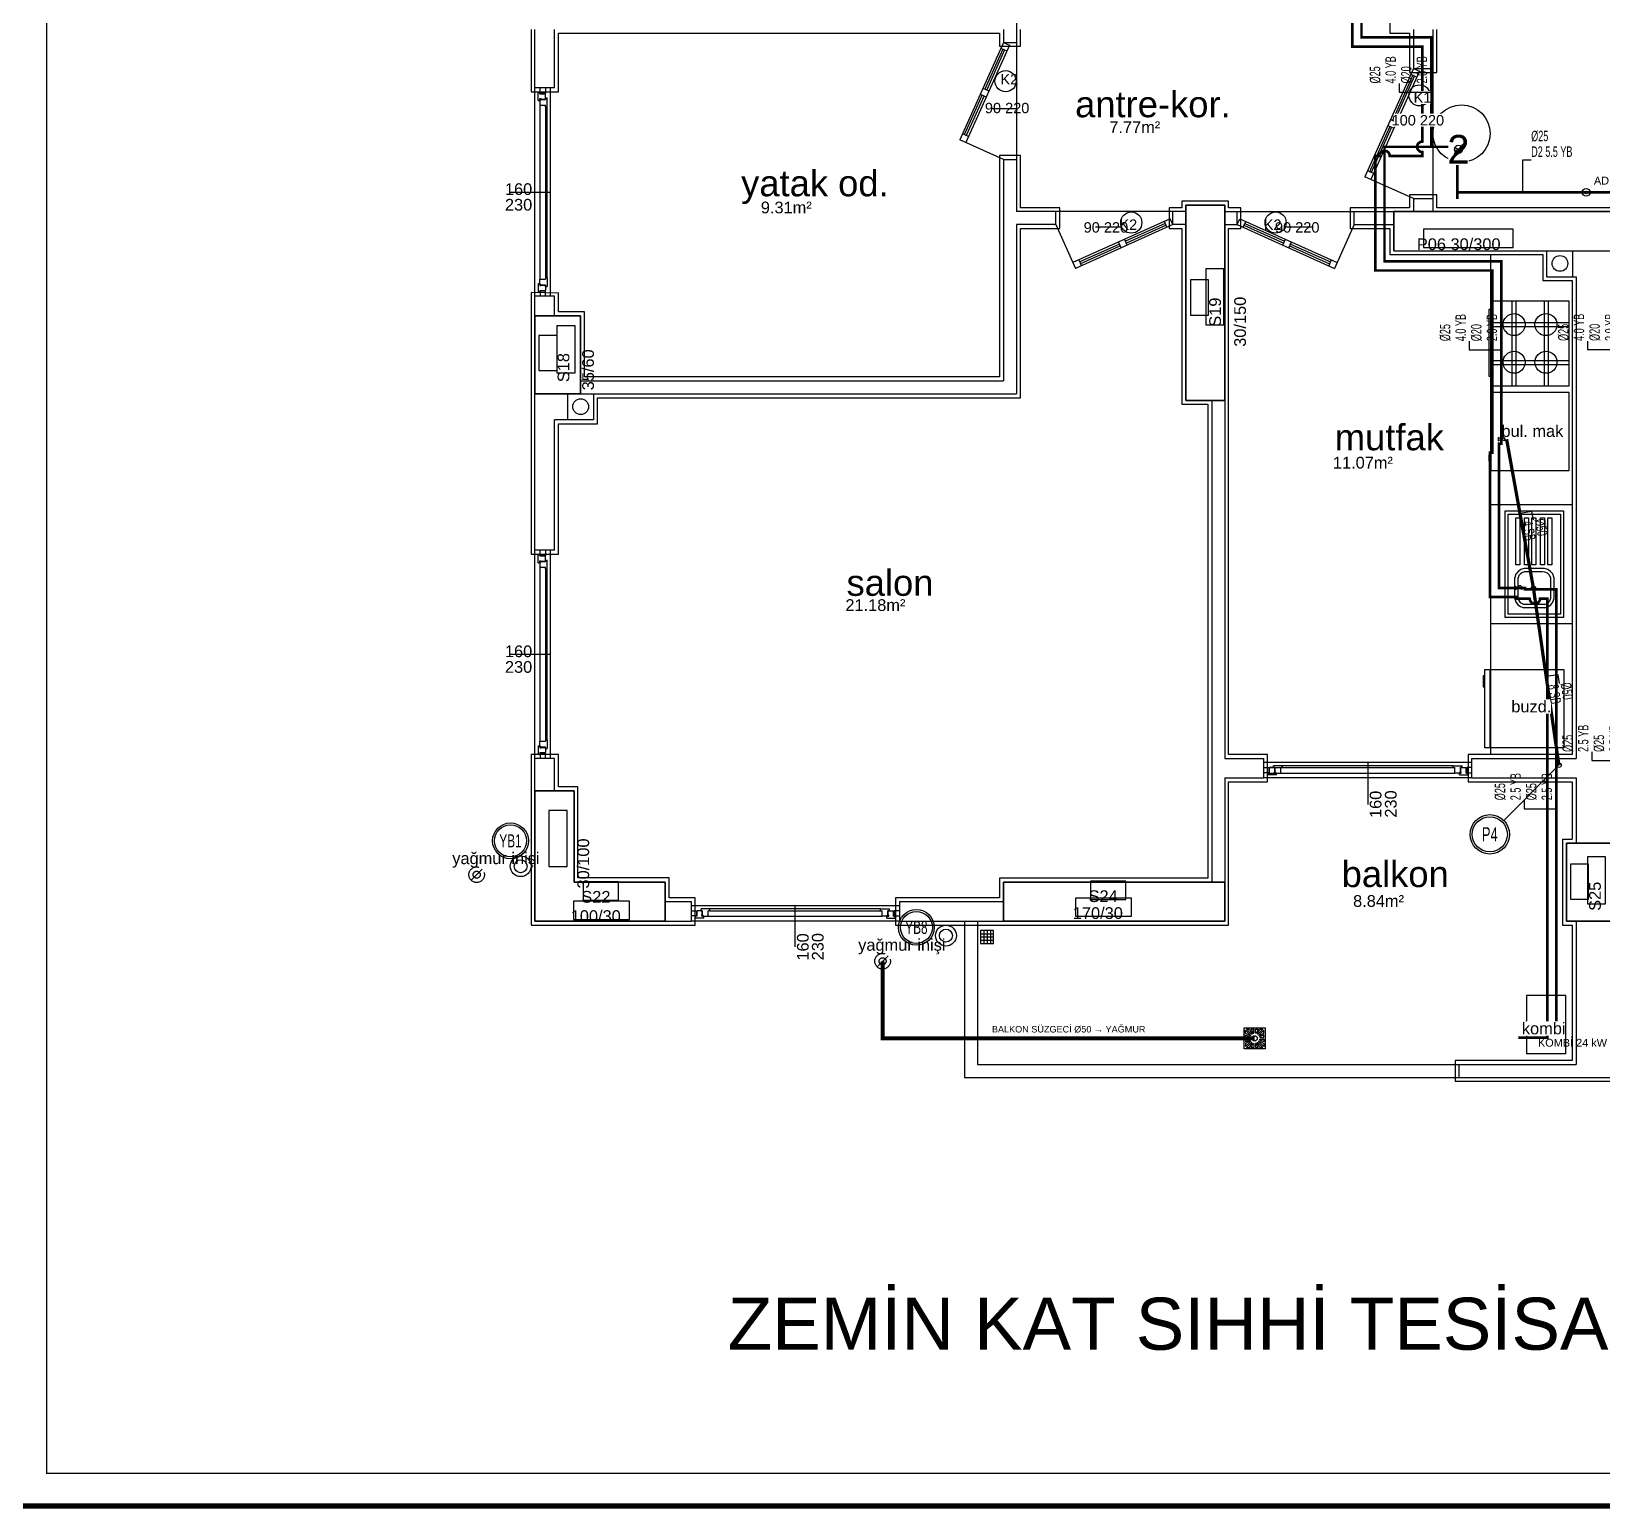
# Model space of a CAD drawing. Header units: centimetres. Extents: x -3962 to 30527, y -2 to 2802.
# Drawn here: x 7513 to 8720, y -2 to 1133 of the extents above; entities that cross this region are included whole.
import ezdxf
from ezdxf.enums import TextEntityAlignment as Align

# ---------------------------------------------------------------- set-up
doc = ezdxf.new("R2010")
doc.units = ezdxf.units.CM
for name, pattern in [('BASMA HATTI', [31, 25, -6]), ('DASHED', [18, 12, -6]), ('PISSU HATTI', [26, 20, -6]), ('YAGMUR HATTI', [36, 30, -6])]:
    doc.linetypes.add(name, pattern=pattern)
for name, color, linetype in [('MD-YUK-BIRIMI', 7, 'Continuous'), ('MTY-PISSU-CAP', 211, 'CONTINUOUS'), ('MTY-PISSU-KOLON', 211, 'DASHED'), ('MTY-TEFRIS', 15, 'CONTINUOUS'), ('MTY-TEMIZSU-CAP', 101, 'CONTINUOUS'), ('MTY-VANA', 1, 'CONTINUOUS'), ('MTY-YAGMURSU-KOLON NO', 7, 'CONTINUOUS'), ('MTY-YUK-BIRIMI', 7, 'CONTINUOUS'), ('ROTAS-CIHAZ', 135, 'CONTINUOUS'), ('ROTAS-KAT-ADI', 1, 'CONTINUOUS'), ('ROTAS-MIMARI', 8, 'CONTINUOUS'), ('ROTAS-MIMARI-KOLON', 8, 'CONTINUOUS'), ('ROTAS-MIMARI-YAZI', 8, 'CONTINUOUS'), ('ROTAS-PAFTA', 7, 'CONTINUOUS'), ('ROTAS-PISSU-BORU-TAVANDAN', 6, 'PISSU HATTI'), ('ROTAS-PISSU-KOLONNO', 211, 'CONTINUOUS'), ('ROTAS-SICAKSU-BORU', 1, 'BASMA HATTI'), ('ROTAS-SOGUKSU-BORU', 5, 'CONTINUOUS'), ('ROTAS-TEFRIS', 15, 'CONTINUOUS'), ('ROTAS-TEMIZSU-CAP', 101, 'CONTINUOUS'), ('ROTAS-VANA', 1, 'CONTINUOUS'), ('ROTAS-YAGMUR-BORUSU', 3, 'YAGMUR HATTI'), ('ROTAS-YAGMUR-BORUSU-CAP', 3, 'CONTINUOUS')]:
    doc.layers.add(name, color=color, linetype=linetype)
doc.styles.add('ANOTATIVO', font='arial.ttf')
doc.styles.add('MTY_CAP', font='wturkce.SHX', dxfattribs={"width": 0.65, "height": 20})
doc.styles.add('MTYCAPLT', font='arial.ttf', dxfattribs={"width": 0.65, "height": 1})
doc.styles.add('ROTAS', font='arial.ttf')

# ---------------------------------------------------------------- blocks, each defined once
blk = doc.blocks.new('MTY-PIS SU CAP SB')
at = {"layer": 'MTY-PISSU-CAP'}
for p, q in [((0.83, 1.17), (0, 1.17)), ((0, 1.17), (0, 0))]:
    blk.add_line(p, q, dxfattribs=at)
at = {"layer": 'MTY-PISSU-CAP', "style": 'MTY_CAP', "width": 0.65}
blk.add_attdef('PSCP_001', (0.83, 1.29), '', height=1, dxfattribs=at)
at = {"layer": 'MTY-YUK-BIRIMI', "color": 211, "style": 'MTY_CAP', "width": 0.65}
blk.add_attdef('PS_001', (0.83, 0.07), '', height=1, dxfattribs=at)
blk = doc.blocks.new('MTY-PIS SU KOLON')
at = {"layer": 'MTY-PISSU-KOLON', "linetype": 'Continuous', "lineweight": -3}
blk.add_hatch(color=256, dxfattribs=at).paths.add_polyline_path([(-2.7, -0.1, 0.848135), (0, -0.1, -0.848135), (2.7, -0.1, 0.414214), (0, 2.6, 0.414214)])
blk.add_circle((0, 0), 3.5, dxfattribs=at)
blk = doc.blocks.new('MTY-TEMIZ SU CAP MB')
at = {"layer": 'MTY-TEMIZSU-CAP'}
for p, q in [((0.83, 3.1), (0, 3.1)), ((0, 3.1), (0, 0))]:
    blk.add_line(p, q, dxfattribs=at)
at = {"layer": 'MTY-TEMIZSU-CAP', "style": 'MTY_CAP', "width": 0.65}
for tag, p in [('SOCP_001', (0.83, 4.92)), ('SCCP_001', (0.83, 1.92))]:
    blk.add_attdef(tag, p, '', height=1, dxfattribs=at)
at = {"layer": 'MTY-YUK-BIRIMI', "color": 101, "style": 'MTY_CAP', "width": 0.65}
for tag, p in [('SO_001', (0.83, 3.42)), ('SC_001', (0.83, 0.42))]:
    blk.add_attdef(tag, p, '', height=1, dxfattribs=at)
blk = doc.blocks.new('MTY-SU SAYACI')
at = {"layer": 'MTY-VANA'}
blk.add_hatch(color=256, dxfattribs=at).paths.add_polyline_path([(9.8, 9.8), (5.6, 7), (7, 5.6)])
for p, q in [((-7.3, -7.3), (6.3, 6.3)), ((5.6, 7), (9.8, 9.8)), ((7, 5.6), (5.6, 7)), ((7, 5.6), (9.8, 9.8))]:
    blk.add_line(p, q, dxfattribs=at)
blk.add_circle((0, 0), 7, dxfattribs=at)
blk.add_attdef('CAP', (2, 0.9), '', height=2.5, rotation=225, dxfattribs=at)
blk = doc.blocks.new('MTY-KURESEL VANA')
at = {"layer": 'MTY-VANA'}
for p, q in [((0, 0), (0, 8)), ((0, 8), (8, 8))]:
    blk.add_line(p, q, dxfattribs=at)
blk.add_lwpolyline([(-10, 5), (-10, -5), (10, 5), (10, -5), (-10, 5)], dxfattribs=at)
at = {"layer": 'MTY-VANA', "style": 'MTYCAPLT', "width": 0.65}
blk.add_attdef('CAP', text='', height=10, dxfattribs=at).set_placement((-1.1, 0), align=Align.CENTER)
blk = doc.blocks.new('SUZGEC1')
at = {"layer": 'MTY-TEFRIS'}
blk.add_lwpolyline([(-5, -5), (-5, 5), (5, 5), (5, -5)], close=True, dxfattribs=at)
for points in [[(-4.33, 3.86), (-1.99, 1.52, 0.029484), (-2.15, 1.27), (-4.33, 2.48)], [(-2.48, 0.33), (-4.33, 0.33), (-4.33, 1.72), (-2.41, 0.65, 0.032775)], [(-3.86, 4.33), (-2.48, 4.33), (-1.27, 2.15, 0.029484), (-1.52, 1.99)], [(-0.65, 2.41, -0.032775), (-0.33, 2.48), (-0.33, 4.33), (-1.72, 4.33)], [(0.33, 2.48), (0.33, 4.33), (1.72, 4.33), (0.65, 2.41, 0.032775)], [(1.27, 2.15), (2.48, 4.33), (3.86, 4.33), (1.52, 1.99, 0.029484)], [(4.33, 3.86), (1.99, 1.52, -0.029484), (2.15, 1.27), (4.33, 2.48)], [(4.33, 0.33), (4.33, 1.72), (2.41, 0.65, -0.032775), (2.48, 0.33)], [(-2.48, -0.33), (-4.33, -0.33), (-4.33, -1.72), (-2.41, -0.65, -0.032775)], [(-4.33, -3.86), (-1.99, -1.52, -0.029484), (-2.15, -1.27), (-4.33, -2.48)], [(-3.86, -4.33), (-2.48, -4.33), (-1.27, -2.15, -0.029484), (-1.52, -1.99)], [(-0.33, -4.33), (-1.72, -4.33), (-0.65, -2.41, 0.032775), (-0.33, -2.48)], [(0.33, -2.48), (0.33, -4.33), (1.72, -4.33), (0.65, -2.41, -0.032775)], [(2.48, -4.33), (1.27, -2.15, 0.029484), (1.52, -1.99), (3.86, -4.33)], [(4.33, -2.48), (4.33, -3.86), (1.99, -1.52, 0.029484), (2.15, -1.27)], [(4.33, -0.33), (4.33, -1.72), (2.41, -0.65, 0.032775), (2.48, -0.33)]]:
    blk.add_lwpolyline(points, format="xyb", close=True, dxfattribs=at)
blk.add_circle((0, 0), 1.25, dxfattribs=at)
at = {"layer": 'MD-YUK-BIRIMI', "color": 6, "style": 'MTYCAPLT', "width": 0.65}
for tag, p in [('PSCP_001', (-1.25, 0.75)), ('PS_001', (-0.62, -0.5))]:
    blk.add_attdef(tag, p, '', height=1, dxfattribs=at)
blk = doc.blocks.new('MTY-KOLON NO YAGMUR')
at = {"layer": 'MTY-YAGMURSU-KOLON NO', "linetype": 'Continuous', "ltscale": 100}
blk.add_circle((0, 0), 27.5, dxfattribs=at)
at = {"layer": 'MTY-YAGMURSU-KOLON NO', "color": 7, "linetype": 'Continuous', "ltscale": 100}
blk.add_circle((0, 0), 24.5, dxfattribs=at)
at = {"style": 'ANOTATIVO', "width": 0.65}
blk.add_attdef('K', text='', height=20, dxfattribs=at).set_placement((0, 0), align=Align.MIDDLE_CENTER)
blk = doc.blocks.new('MTY-KOLON NO PIS SU')
at = {"color": 6, "linetype": 'Continuous', "ltscale": 100}
blk.add_circle((0, 0), 27.5, dxfattribs=at)
at = {"color": 7, "linetype": 'Continuous', "ltscale": 100}
blk.add_circle((0, 0), 24.5, dxfattribs=at)
at = {"style": 'ANOTATIVO', "width": 0.65}
blk.add_attdef('K', text='', height=20, dxfattribs=at).set_placement((0, 0), align=Align.MIDDLE_CENTER)

msp = doc.modelspace()

# ---------------------------------------------------------------- linework, layer by layer
at = {"layer": 'ROTAS-MIMARI'}
for p, q in [((8270.2, 1154.2), (8270.2, 1124.2)), ((7897.2, 1134.2), (7897.2, 1086.2)), ((7900.2, 1089.2), (7900.2, 1134.2)), ((7915.2, 1089.2), (7915.2, 1134.2)), ((8260.2, 1134.2), (8260.2, 1124.2)), ((8273.2, 1121.2), (8273.2, 1134.2)), ((8557.2, 1141.3), (8557.2, 1131.2)), ((8575.2, 1134.2), (8575.2, 1104.2)), ((8590.2, 1134.2), (8590.2, 1104.2)), ((8593.2, 1101.2), (8593.2, 1134.2)), ((7918.2, 1086.2), (7918.2, 1131.2)), ((7918.2, 1131.2), (7935.2, 1131.2)), ((7935.2, 1131.2), (8257.2, 1131.2)), ((8260.2, 1124.2), (8226.6, 1049.4)), ((8264.8, 1122.2), (8231.2, 1047.3)), ((8257.2, 1131.2), (8257.2, 1121.2)), ((8260.2, 1124.2), (8270.2, 1124.2)), ((8260.2, 1124.2), (8264.8, 1122.2)), ((8270.2, 1124.2), (8270.2, 1034.2)), ((8557.2, 1131.2), (8572.2, 1131.2)), ((8572.2, 1131.2), (8572.2, 1101.2)), ((8259.7, 1119), (8245.9, 1088.4)), ((8261.1, 1118.4), (8247.4, 1087.8)), ((8257.2, 1121.2), (8273.2, 1121.2)), ((8258.2, 1119.7), (8262.8, 1117.6)), ((8575.2, 1104.2), (8537.9, 1021)), ((8579.8, 1102.2), (8542.4, 1019)), ((8574.7, 1099), (8559.1, 1064.2)), ((8576.1, 1098.4), (8560.5, 1063.6)), ((8572.2, 1101.2), (8593.2, 1101.2)), ((8573.2, 1099.7), (8577.8, 1097.6)), ((8575.2, 1104.2), (8590.2, 1104.2)), ((8575.2, 1104.2), (8579.8, 1102.2)), ((8590.2, 1104.2), (8590.2, 1004.2)), ((7897.2, 1086.2), (7918.2, 1086.2)), ((7915.2, 1089.2), (7900.2, 1089.2)), ((7900.2, 929.2), (7900.2, 1089.2)), ((7902.6, 1079.5), (7902.6, 1085.9)), ((7902.6, 1085.9), (7904, 1085.9)), ((7904, 1084.7), (7904, 1085.9)), ((7904.2, 1085.2), (7904.2, 1089.2)), ((7908.2, 1089.2), (7908.2, 1085.2)), ((7912.1, 929.2), (7912.1, 1089.2)), ((8244.4, 1089.1), (8249, 1087)), ((7902.6, 1079.5), (7904, 1079.5)), ((7904, 1084.7), (7908.2, 1084.7)), ((7904, 1079.5), (7904, 1081)), ((7904, 1081), (7905, 1081)), ((7904, 1080.4), (7904.5, 1080.4)), ((7904, 1080.4), (7904, 1076)), ((7904, 1076), (7904, 942.4)), ((7904, 1076), (7908.2, 1076)), ((7908.2, 1085.2), (7904.2, 1085.2)), ((7904.5, 1080.1), (7904.5, 1080.4)), ((7904.5, 1080.1), (7905, 1080.1)), ((7905, 1080.7), (7905, 1081)), ((7905, 1080.7), (7908.2, 1080.7)), ((7905, 1080.4), (7908.2, 1080.4)), ((7905, 1080.1), (7905, 1080.4)), ((7908.2, 1080.7), (7908.2, 1084.7)), ((7908.2, 1081.6), (7909.6, 1081.6)), ((7908.2, 1081.6), (7908.2, 1080.4)), ((7908.2, 1074.8), (7908.2, 1076)), ((7908.2, 1074.8), (7908.2, 943.6)), ((7908.2, 1074.8), (7909.6, 1074.8)), ((7909.6, 1074.8), (7909.6, 1081.6)), ((7909.6, 943.6), (7909.6, 1074.8)), ((8243.9, 1083.8), (8230.1, 1053.2)), ((8245.3, 1083.2), (8231.6, 1052.6)), ((8242.4, 1084.5), (8247, 1082.5)), ((8251.5, 1073.5), (8270.2, 1073.5)), ((8557.6, 1064.9), (8562.1, 1062.9)), ((8590.2, 1064.3), (8570.2, 1064.3)), ((8233.2, 1051.9), (8228.6, 1053.9)), ((8557, 1059.7), (8541.4, 1024.9)), ((8558.4, 1059), (8542.8, 1024.3)), ((8555.5, 1060.4), (8560.1, 1058.3)), ((8260.2, 1034.2), (8226.6, 1049.4)), ((8273.2, 1037.2), (8257.2, 1037.2)), ((8257.2, 1037.2), (8257.2, 867.2)), ((8260.2, 1034.2), (8260.2, 864.2)), ((8260.2, 1034.2), (8270.2, 1034.2)), ((8270.2, 1034.2), (8270.2, 994.2)), ((8273.2, 997.2), (8273.2, 1037.2)), ((8544.5, 1023.5), (8539.9, 1025.6)), ((8575.2, 1004.2), (8537.9, 1021)), ((7880.6, 1009.2), (7912.1, 1009.2)), ((8433.2, 1002.2), (8397.2, 1002.2)), ((8397.2, 1002.2), (8397.2, 997.2)), ((8433.2, 997.2), (8433.2, 1002.2)), ((8593.2, 1007.2), (8572.2, 1007.2)), ((8572.2, 1007.2), (8572.2, 997.2)), ((8575.2, 1004.2), (8575.2, 994.2)), ((8575.2, 1004.2), (8590.2, 1004.2)), ((8590.2, 1004.2), (8590.2, 994.2)), ((8593.2, 997.2), (8593.2, 1007.2)), ((8300.4, 994.2), (8270.2, 994.2)), ((8303.4, 997.2), (8273.2, 997.2)), ((8300.4, 984.2), (8300.4, 994.2)), ((8390.4, 994.2), (8300.4, 994.2)), ((8303.4, 981.2), (8303.4, 997.2)), ((8397.2, 997.2), (8387.4, 997.2)), ((8387.4, 997.2), (8387.4, 981.2)), ((8400.2, 994.2), (8390.4, 994.2)), ((8390.4, 984.2), (8390.4, 994.2)), ((8430.2, 994.2), (8439.7, 994.2)), ((8442.7, 997.2), (8433.2, 997.2)), ((8439.7, 984.2), (8439.7, 994.2)), ((8439.7, 994.2), (8529.7, 994.2)), ((8442.7, 981.2), (8442.7, 997.2)), ((8560.2, 997.2), (8526.7, 997.2)), ((8526.7, 997.2), (8526.7, 981.2)), ((8529.7, 994.2), (8560.2, 994.2)), ((8529.7, 984.2), (8529.7, 994.2)), ((8572.2, 997.2), (8560.2, 997.2)), ((8827.2, 997.2), (8593.2, 997.2)), ((8270.2, 984.2), (8270.2, 854.2)), ((8300.4, 984.2), (8270.2, 984.2)), ((8273.2, 851.2), (8273.2, 981.2)), ((8273.2, 981.2), (8303.4, 981.2)), ((8300.4, 984.2), (8315.5, 950.6)), ((8388.4, 988.8), (8313.5, 955.1)), ((8390.4, 984.2), (8315.5, 950.6)), ((8350.1, 982.4), (8330.8, 982.4)), ((8384.5, 985.1), (8353.9, 971.4)), ((8385.2, 983.7), (8354.6, 969.9)), ((8385.8, 982.2), (8383.8, 986.7)), ((8387.4, 981.2), (8397.2, 981.2)), ((8390.4, 984.2), (8388.4, 988.8)), ((8400.2, 984.2), (8390.4, 984.2)), ((8397.2, 981.2), (8397.2, 846.2)), ((8430.2, 984.2), (8439.7, 984.2)), ((8433.2, 846.2), (8433.2, 981.2)), ((8433.2, 981.2), (8442.7, 981.2)), ((8439.7, 984.2), (8441.8, 988.8)), ((8439.7, 984.2), (8514.6, 950.6)), ((8441.8, 988.8), (8516.7, 955.1)), ((8444.3, 982.2), (8446.4, 986.7)), ((8445, 983.7), (8475.6, 969.9)), ((8445.6, 985.1), (8476.2, 971.4)), ((8497.1, 982.4), (8477.8, 982.4)), ((8529.7, 984.2), (8514.6, 950.6)), ((8526.7, 981.2), (8557.2, 981.2)), ((8529.7, 984.2), (8560.2, 984.2)), ((8557.2, 981.2), (8557.2, 961.2)), ((8349.4, 969.3), (8318.8, 955.6)), ((8350, 967.9), (8319.4, 954.1)), ((8350.7, 966.4), (8348.6, 970.9)), ((8355.2, 968.4), (8353.2, 973)), ((8474.9, 968.4), (8477, 973)), ((8479.5, 966.4), (8481.5, 970.9)), ((8480.1, 967.9), (8510.7, 954.1)), ((8480.8, 969.3), (8511.4, 955.6)), ((8318, 957.2), (8320.1, 952.6)), ((8512.1, 957.2), (8510.1, 952.6)), ((8557.2, 961.2), (8674.7, 961.2)), ((8634.8, 577.2), (8634.8, 961.2)), ((8674.7, 961.2), (8674.7, 941.2)), ((8677.7, 964.2), (8697.7, 964.2)), ((8677.7, 944.2), (8677.7, 964.2)), ((8677.7, 944.2), (8677.7, 964.2)), ((8677.7, 944.2), (8677.7, 964.2)), ((8677.7, 944.2), (8677.7, 964.2)), ((8697.7, 944.2), (8697.7, 964.2)), ((7904, 942.4), (7908.2, 942.4)), ((7904, 938), (7904, 942.4)), ((7908.2, 943.6), (7908.2, 942.4)), ((7908.2, 943.6), (7909.6, 943.6)), ((7909.6, 943.6), (7909.6, 936.8)), ((8674.7, 941.2), (8697.2, 941.2)), ((8677.7, 944.2), (8700.2, 944.2)), ((8697.2, 941.2), (8697.2, 577.2)), ((8700.2, 944.2), (8700.2, 574.2)), ((7897.2, 932.2), (7897.2, 914.2)), ((7918.3, 931.7), (7897.2, 932.2)), ((7900.2, 914.2), (7900.2, 929.2)), ((7915.2, 929.2), (7900.2, 929.2)), ((7902.6, 938.9), (7902.6, 932.5)), ((7902.6, 938.9), (7904, 938.9)), ((7902.6, 932.5), (7904, 932.5)), ((7904, 938.9), (7904, 937.4)), ((7904, 938), (7904.5, 938)), ((7904, 937.4), (7905, 937.4)), ((7904, 933.7), (7904, 932.5)), ((7904, 933.7), (7908.2, 933.7)), ((7904.2, 933.2), (7904.2, 929.2)), ((7908.2, 933.2), (7904.2, 933.2)), ((7904.5, 938.3), (7905, 938.3)), ((7904.5, 938.3), (7904.5, 938)), ((7905, 938.3), (7905, 938)), ((7905, 938), (7908.2, 938)), ((7905, 937.7), (7905, 937.4)), ((7905, 937.7), (7908.2, 937.7)), ((7908.2, 936.8), (7908.2, 938)), ((7908.2, 937.7), (7908.2, 933.7)), ((7908.2, 936.8), (7909.6, 936.8)), ((7908.2, 929.2), (7908.2, 933.2)), ((7915.2, 914.2), (7915.2, 929.2)), ((7918.2, 917.2), (7918.2, 932.2)), ((7938.2, 917.2), (7918.2, 917.2)), ((7938.2, 867.2), (7938.2, 917.2)), ((8633.5, 919.4), (8634.8, 919.4)), ((8633.5, 877.6), (8633.5, 919.4)), ((8694.8, 925.5), (8634.8, 925.5)), ((8634.8, 860.5), (8634.8, 925.5)), ((8650.9, 925.5), (8650.9, 860.5)), ((8653.9, 925.5), (8653.9, 860.5)), ((8675.7, 925.5), (8675.7, 860.5)), ((8678.7, 925.5), (8678.7, 860.5)), ((8694.8, 860.5), (8694.8, 925.5)), ((7897.2, 914.2), (7897.2, 854.2)), ((8634.8, 909), (8694.8, 909)), ((8634.8, 906), (8694.8, 906)), ((8633.5, 867.6), (8633.5, 877.6)), ((8634.8, 879.9), (8694.8, 879.9)), ((8634.8, 876.9), (8694.8, 876.9)), ((7935.2, 864.2), (8260.2, 864.2)), ((8257.2, 867.2), (7938.2, 867.2)), ((8634.8, 867.6), (8633.5, 867.6)), ((8634.8, 860.5), (8694.8, 860.5)), ((7897.2, 854.2), (7897.2, 731.2)), ((7900.2, 734.2), (7900.2, 854.2)), ((7925.2, 854.2), (7925.2, 834.2)), ((7935.2, 854.2), (8270.2, 854.2)), ((7945.2, 854.2), (7945.2, 834.2)), ((7948.2, 831.2), (7948.2, 851.2)), ((7948.2, 851.2), (8273.2, 851.2)), ((8397.2, 846.2), (8417.2, 846.2)), ((8417.2, 846.2), (8417.2, 482.2)), ((8420.2, 849.2), (8420.2, 479.2)), ((8430.2, 849.2), (8430.2, 574.2)), ((8433.2, 577.2), (8433.2, 846.2)), ((8694.8, 855.4), (8634.8, 855.4)), ((8634.8, 855.4), (8634.8, 795.4)), ((8694.8, 795.4), (8694.8, 855.4)), ((7915.2, 734.2), (7915.2, 834.2)), ((7945.2, 834.2), (7915.2, 834.2)), ((7918.2, 731.2), (7918.2, 831.2)), ((7918.2, 831.2), (7948.2, 831.2)), ((8633.5, 802.5), (8633.5, 807.5)), ((8633.5, 807.5), (8634.8, 807.5)), ((8634.8, 802.5), (8633.5, 802.5)), ((8634.8, 795.4), (8694.8, 795.4)), ((8634.8, 769.3), (8697.2, 769.3)), ((8645.6, 682.5), (8645.6, 764.3)), ((8645.6, 764.3), (8690.6, 764.3)), ((8648.1, 685), (8648.1, 761.8)), ((8648.1, 761.8), (8688.1, 761.8)), ((8688.1, 761.8), (8688.1, 685)), ((8690.6, 764.3), (8690.6, 682.5)), ((8653.9, 723), (8653.9, 759)), ((8653.9, 759), (8656.9, 759)), ((8656.9, 759), (8656.9, 723)), ((8660.6, 723), (8660.6, 759)), ((8660.6, 759), (8663.6, 759)), ((8663.6, 759), (8663.6, 723)), ((8666.2, 723), (8666.2, 759)), ((8666.2, 759), (8669.2, 759)), ((8669.2, 759), (8669.2, 723)), ((8672.9, 723), (8672.9, 759)), ((8672.9, 759), (8675.9, 759)), ((8675.9, 759), (8675.9, 723)), ((8678.5, 723), (8678.5, 759)), ((8678.5, 759), (8681.5, 759)), ((8681.5, 759), (8681.5, 723)), ((7897.2, 731.2), (7918.2, 731.2)), ((7915.2, 734.2), (7900.2, 734.2)), ((7900.2, 574.2), (7900.2, 734.2)), ((7902.6, 724.5), (7902.6, 730.9)), ((7902.6, 730.9), (7904, 730.9)), ((7902.6, 724.5), (7904, 724.5)), ((7904, 729.7), (7904, 730.9)), ((7904, 729.7), (7908.2, 729.7)), ((7904, 724.5), (7904, 726)), ((7904, 726), (7905, 726)), ((7904, 725.4), (7904.5, 725.4)), ((7904, 725.4), (7904, 721)), ((7904.2, 730.2), (7904.2, 734.2)), ((7908.2, 730.2), (7904.2, 730.2)), ((7904.5, 725.1), (7904.5, 725.4)), ((7904.5, 725.1), (7905, 725.1)), ((7905, 725.7), (7905, 726)), ((7905, 725.7), (7908.2, 725.7)), ((7905, 725.4), (7908.2, 725.4)), ((7905, 725.1), (7905, 725.4)), ((7908.2, 734.2), (7908.2, 730.2)), ((7908.2, 725.7), (7908.2, 729.7)), ((7908.2, 726.6), (7909.6, 726.6)), ((7908.2, 726.6), (7908.2, 725.4)), ((7909.6, 719.8), (7909.6, 726.6)), ((7912.1, 574.2), (7912.1, 734.2)), ((7904, 721), (7904, 587.4)), ((7904, 721), (7908.2, 721)), ((7908.2, 719.8), (7908.2, 721)), ((7908.2, 719.8), (7908.2, 588.6)), ((7908.2, 719.8), (7909.6, 719.8)), ((7909.6, 588.6), (7909.6, 719.8)), ((8653.1, 696.8), (8653.1, 713.2)), ((8656.9, 723), (8653.9, 723)), ((8655.6, 697.1), (8655.6, 712.9)), ((8675.9, 720), (8660.4, 720)), ((8674.2, 717.5), (8660.4, 717.5)), ((8663.6, 723), (8660.6, 723)), ((8669.2, 723), (8666.2, 723)), ((8675.9, 723), (8672.9, 723)), ((8681.5, 723), (8678.5, 723)), ((8680.6, 713.1), (8680.6, 696.9)), ((8683.1, 713.4), (8683.1, 696.6)), ((8676.2, 690), (8660.1, 690)), ((8676, 692.5), (8660.3, 692.5)), ((8697.2, 677.5), (8634.8, 677.5)), ((8690.6, 682.5), (8645.6, 682.5)), ((8688.1, 685), (8648.1, 685)), ((7880.6, 654.2), (7912.1, 654.2)), ((8630, 582.4), (8630, 642.4)), ((8630, 642.4), (8633.8, 642.4)), ((8633.8, 642.4), (8633.8, 582.4)), ((8634.8, 582.4), (8634.8, 642.4)), ((8634.8, 642.4), (8690.9, 642.4)), ((8690.9, 642.4), (8690.9, 582.4)), ((8630, 637.7), (8628.9, 637.7)), ((8628.9, 637.7), (8628.9, 629.3)), ((8628.9, 629.3), (8630, 629.3)), ((8630, 629.3), (8630, 637.7)), ((8634.8, 637.4), (8633.8, 637.4)), ((7902.6, 583.9), (7902.6, 577.5)), ((7902.6, 583.9), (7904, 583.9)), ((7904, 587.4), (7908.2, 587.4)), ((7904, 583), (7904, 587.4)), ((7904, 583.9), (7904, 582.4)), ((7904, 583), (7904.5, 583)), ((7904, 582.4), (7905, 582.4)), ((7904.5, 583.3), (7905, 583.3)), ((7904.5, 583.3), (7904.5, 583)), ((7905, 583.3), (7905, 583)), ((7905, 583), (7908.2, 583)), ((7905, 582.7), (7905, 582.4)), ((7905, 582.7), (7908.2, 582.7)), ((7908.2, 588.6), (7908.2, 587.4)), ((7908.2, 588.6), (7909.6, 588.6)), ((7908.2, 581.8), (7908.2, 583)), ((7908.2, 582.7), (7908.2, 578.7)), ((7908.2, 581.8), (7909.6, 581.8)), ((7909.6, 588.6), (7909.6, 581.8)), ((8633.8, 582.4), (8630, 582.4)), ((8634.8, 587.4), (8633.8, 587.4)), ((8690.9, 582.4), (8634.8, 582.4)), ((7897.2, 577.3), (7897.2, 549.3)), ((7918.3, 577.3), (7897.2, 577.3)), ((7900.2, 549.3), (7900.2, 574.2)), ((7915.2, 574.2), (7900.2, 574.2)), ((7902.6, 577.5), (7904, 577.5)), ((7904, 578.7), (7904, 577.5)), ((7904, 578.7), (7908.2, 578.7)), ((7904.2, 578.2), (7904.2, 574.2)), ((7908.2, 578.2), (7904.2, 578.2)), ((7908.2, 574.2), (7908.2, 578.2)), ((7915.2, 549.3), (7915.2, 574.2)), ((7918.3, 552.3), (7918.3, 577.3)), ((8430.2, 574.2), (8460.2, 574.2)), ((8463.2, 577.2), (8433.2, 577.2)), ((8460.2, 559.2), (8460.2, 574.2)), ((8620.2, 571), (8460.2, 571)), ((8460.2, 567.2), (8464.2, 567.2)), ((8463.2, 556.2), (8463.2, 577.2)), ((8464.2, 567.2), (8464.2, 563.2)), ((8464.7, 567.2), (8605.8, 567.2)), ((8468.7, 567.2), (8464.7, 567.2)), ((8464.7, 563), (8464.7, 567.2)), ((8605.8, 568.6), (8467.8, 568.6)), ((8467.8, 567.2), (8467.8, 568.6)), ((8474.6, 568.6), (8467.8, 568.6)), ((8467.8, 567.2), (8469, 567.2)), ((8468.7, 564), (8468.7, 567.2)), ((8469, 564), (8469, 567.2)), ((8473.4, 563), (8473.4, 567.2)), ((8474.6, 567.2), (8473.4, 567.2)), ((8474.6, 567.2), (8474.6, 568.6)), ((8540.2, 571), (8540.2, 538.7)), ((8605.8, 567.2), (8605.8, 568.6)), ((8605.8, 568.6), (8612.6, 568.6)), ((8605.8, 567.2), (8607, 567.2)), ((8607, 563), (8607, 567.2)), ((8612.6, 567.2), (8611.4, 567.2)), ((8611.4, 564), (8611.4, 567.2)), ((8611.7, 567.2), (8615.7, 567.2)), ((8611.7, 564), (8611.7, 567.2)), ((8612.6, 567.2), (8612.6, 568.6)), ((8615.7, 563), (8615.7, 567.2)), ((8620.2, 567.2), (8616.2, 567.2)), ((8616.2, 567.2), (8616.2, 563.2)), ((8697.2, 577.2), (8617.2, 577.2)), ((8617.2, 577.2), (8617.2, 556.2)), ((8620.2, 559.2), (8620.2, 574.2)), ((8620.2, 574.2), (8700.2, 574.2)), ((8430.2, 559.2), (8430.2, 479.2)), ((8430.2, 559.2), (8460.2, 559.2)), ((8433.2, 446.2), (8433.2, 556.2)), ((8433.2, 556.2), (8463.2, 556.2)), ((8464.2, 563.2), (8460.2, 563.2)), ((8620.2, 559.2), (8460.2, 559.2)), ((8463.5, 563), (8607, 563)), ((8463.5, 561.6), (8463.5, 563)), ((8464.7, 563), (8463.5, 563)), ((8469.9, 561.6), (8463.5, 561.6)), ((8468.7, 564), (8468.4, 564)), ((8468.4, 563), (8468.4, 564)), ((8469.9, 563), (8468.4, 563)), ((8469.3, 564), (8469, 564)), ((8469.3, 563.5), (8469, 563.5)), ((8469, 563), (8469, 563.5)), ((8469, 563), (8473.4, 563)), ((8469.3, 563.5), (8469.3, 564)), ((8469.9, 561.6), (8469.9, 563)), ((8611.4, 563), (8607, 563)), ((8610.5, 561.6), (8610.5, 563)), ((8610.5, 563), (8612, 563)), ((8610.5, 561.6), (8616.9, 561.6)), ((8611.1, 563.5), (8611.1, 564)), ((8611.1, 564), (8611.4, 564)), ((8611.1, 563.5), (8611.4, 563.5)), ((8611.4, 563), (8611.4, 563.5)), ((8611.7, 564), (8612, 564)), ((8612, 563), (8612, 564)), ((8615.7, 563), (8616.9, 563)), ((8616.2, 563.2), (8620.2, 563.2)), ((8616.9, 561.6), (8616.9, 563)), ((8617.2, 556.2), (8697.2, 556.2)), ((8620.2, 559.2), (8700.2, 559.2)), ((8697.2, 556.2), (8697.2, 512.2)), ((8700.2, 559.2), (8700.2, 509.2)), ((7897.2, 549.3), (7897.2, 446.2)), ((7933.2, 552.3), (7918.3, 552.3)), ((7933.2, 482.4), (7933.2, 552.3)), ((8689.7, 512.2), (8689.7, 446.2)), ((8689.7, 512.2), (8697.2, 512.2)), ((8003.2, 482.4), (7933.2, 482.4)), ((8003.2, 467.2), (8003.2, 482.4)), ((8417.2, 482.2), (8257.2, 482.2)), ((8257.2, 482.2), (8257.2, 467.2)), ((8000.2, 464.2), (8020.2, 464.2)), ((8023.2, 467.2), (8003.2, 467.2)), ((8020.2, 464.2), (8020.2, 449.2)), ((8180.2, 461), (8020.2, 461)), ((8020.2, 461), (8020.2, 449.2)), ((8023.2, 446.2), (8023.2, 467.2)), ((8034.6, 458.6), (8027.8, 458.6)), ((8027.8, 457.2), (8027.8, 458.6)), ((8165.8, 458.6), (8034.6, 458.6)), ((8034.6, 457.2), (8034.6, 458.6)), ((8100.2, 429.6), (8100.2, 461)), ((8165.8, 457.2), (8165.8, 458.6)), ((8165.8, 458.6), (8172.6, 458.6)), ((8172.6, 457.2), (8172.6, 458.6)), ((8257.2, 467.2), (8177.2, 467.2)), ((8177.2, 467.2), (8177.2, 446.2)), ((8180.2, 464.2), (8260.2, 464.2)), ((8180.2, 464.2), (8180.2, 449.2)), ((8180.2, 461), (8180.2, 449.2)), ((8000.2, 449.2), (8020.2, 449.2)), ((8020.2, 457.2), (8024.2, 457.2)), ((8024.2, 453.2), (8020.2, 453.2)), ((8180.2, 449.2), (8020.2, 449.2)), ((8024.7, 453), (8023.5, 453)), ((8023.5, 451.6), (8023.5, 453)), ((8029.9, 451.6), (8023.5, 451.6)), ((8024.2, 457.2), (8024.2, 453.2)), ((8024.7, 453), (8024.7, 457.2)), ((8028.7, 457.2), (8024.7, 457.2)), ((8027.8, 457.2), (8029, 457.2)), ((8028.4, 453), (8028.4, 454)), ((8028.7, 454), (8028.4, 454)), ((8029.9, 453), (8028.4, 453)), ((8028.7, 454), (8028.7, 457.2)), ((8029, 454), (8029, 457.2)), ((8029.3, 454), (8029, 454)), ((8029, 453), (8029, 453.5)), ((8029.3, 453.5), (8029, 453.5)), ((8029, 453), (8033.4, 453)), ((8029.3, 453.5), (8029.3, 454)), ((8029.9, 451.6), (8029.9, 453)), ((8034.6, 457.2), (8033.4, 457.2)), ((8033.4, 453), (8033.4, 457.2)), ((8033.4, 453), (8167, 453)), ((8034.6, 457.2), (8165.8, 457.2)), ((8165.8, 457.2), (8167, 457.2)), ((8167, 453), (8167, 457.2)), ((8171.4, 453), (8167, 453)), ((8170.5, 451.6), (8170.5, 453)), ((8170.5, 453), (8172, 453)), ((8170.5, 451.6), (8176.9, 451.6)), ((8171.1, 453.5), (8171.1, 454)), ((8171.1, 454), (8171.4, 454)), ((8171.1, 453.5), (8171.4, 453.5)), ((8172.6, 457.2), (8171.4, 457.2)), ((8171.4, 454), (8171.4, 457.2)), ((8171.4, 453), (8171.4, 453.5)), ((8171.7, 457.2), (8175.7, 457.2)), ((8171.7, 454), (8171.7, 457.2)), ((8171.7, 454), (8172, 454)), ((8172, 453), (8172, 454)), ((8175.7, 453), (8175.7, 457.2)), ((8175.7, 453), (8176.9, 453)), ((8180.2, 457.2), (8176.2, 457.2)), ((8176.2, 457.2), (8176.2, 453.2)), ((8176.2, 453.2), (8180.2, 453.2)), ((8176.9, 451.6), (8176.9, 453)), ((8180.2, 449.2), (8260.2, 449.2)), ((8230.2, 449.2), (8230.2, 329.2)), ((8240.2, 449.2), (8240.2, 339.2)), ((8700.2, 449.2), (8700.2, 339.2)), ((7897.2, 446.2), (8000.2, 446.2)), ((8000.2, 446.2), (8023.2, 446.2)), ((8177.2, 446.2), (8260.2, 446.2)), ((8252.5, 442.1), (8242.5, 442.1)), ((8242.5, 442.1), (8242.5, 432.1)), ((8242.5, 439.6), (8252.5, 439.6)), ((8242.5, 437.1), (8252.5, 437.1)), ((8242.5, 434.6), (8252.5, 434.6)), ((8245, 442.1), (8245, 432.1)), ((8247.6, 442.1), (8247.6, 432.1)), ((8250.2, 442.1), (8250.2, 432.1)), ((8252.5, 432.1), (8252.5, 442.1)), ((8260.2, 446.2), (8433.2, 446.2)), ((8689.7, 446.2), (8697.2, 446.2)), ((8697.2, 446.2), (8697.2, 342.2)), ((8242.5, 432.1), (8252.5, 432.1)), ((8662.2, 392.2), (8662.2, 347.2)), ((8692.2, 392.2), (8662.2, 392.2)), ((8692.2, 347.2), (8692.2, 392.2)), ((8661, 367.2), (8661, 372.2)), ((8661, 372.2), (8662.2, 372.2)), ((8662.2, 367.2), (8661, 367.2)), ((8240.2, 339.2), (8610.2, 339.2)), ((8697.2, 342.2), (8607.2, 342.2)), ((8607.2, 342.2), (8607.2, 326.2)), ((8610.2, 339.2), (8610.2, 329.2)), ((8610.2, 339.2), (8700.2, 339.2)), ((8692.2, 347.2), (8662.2, 347.2)), ((8230.2, 329.2), (8610.2, 329.2)), ((8607.2, 326.2), (8813.2, 326.2)), ((8610.2, 329.2), (8810.2, 329.2))]:
    msp.add_line(p, q, dxfattribs=at)
for points in [[(8400.2, 849.2), (8400.2, 999.2)], [(8400.2, 999.2), (8430.2, 999.2)], [(8430.2, 999.2), (8430.2, 849.2)], [(8560.2, 964.2), (8560.2, 994.2)], [(8560.2, 994.2), (8860.2, 994.2)], [(8560.2, 964.2), (8860.2, 964.2)], [(7900.2, 854.2), (7900.2, 914.2)], [(7900.2, 914.2), (7935.2, 914.2)], [(7935.2, 914.2), (7935.2, 854.2)], [(7935.2, 854.2), (7900.2, 854.2)], [(8430.2, 849.2), (8400.2, 849.2)], [(8660.4, 720), (8657.8, 719.3), (8655.7, 717.8), (8654, 715.7), (8653.1, 713.2)], [(8660.7, 717.5), (8659, 717.1), (8657.4, 716.1), (8656.3, 714.7), (8655.6, 712.9)], [(8680.6, 713.1), (8679.7, 715.1), (8678.2, 716.6), (8676.3, 717.4), (8674.2, 717.5)], [(8683.1, 713.4), (8682.2, 715.9), (8680.6, 717.9), (8678.4, 719.3), (8675.9, 720)], [(8653.1, 696.8), (8654, 694.4), (8655.5, 692.3), (8657.6, 690.8), (8660.1, 690)], [(8655.6, 697.1), (8656.3, 695.4), (8657.3, 694.1), (8658.7, 693.1), (8660.3, 692.5)], [(8676, 692.5), (8677.6, 693.1), (8679, 694), (8680, 695.3), (8680.6, 696.9)], [(8676.2, 690), (8678.7, 690.8), (8680.7, 692.2), (8682.2, 694.2), (8683.1, 696.6)], [(7900.2, 449.2), (7900.2, 549.2)], [(7900.2, 549.2), (7930.2, 549.2)], [(7930.2, 549.2), (7930.2, 479.2)], [(8692.7, 449.2), (8692.7, 509.2)], [(8692.7, 509.2), (8727.7, 509.2)], [(7930.2, 479.2), (8000.2, 479.2)], [(8000.2, 479.2), (8000.2, 449.2)], [(8260.2, 449.2), (8260.2, 479.2)], [(8260.2, 479.2), (8430.2, 479.2)], [(8430.2, 479.2), (8430.2, 449.2)], [(8000.2, 449.2), (7900.2, 449.2)], [(8230.2, 449.2), (8230.2, 348.8)], [(8430.2, 449.2), (8260.2, 449.2)], [(8727.7, 449.2), (8692.7, 449.2)]]:
    msp.add_lwpolyline(points, dxfattribs=at)
for centre, radius in [((8261.8, 1094.4), 8.14), ((8579.9, 1083.5), 8.14), ((8612.2, 1054.2), 22), ((8358.4, 985.8), 8.14), ((8469.3, 985.8), 8.14), ((8687.8, 954.4), 6.03), ((8652.6, 907.5), 8.48), ((8677, 907.5), 8.48), ((8652.6, 878.5), 8.48), ((8677, 878.5), 8.48), ((7935.3, 844.4), 6.03), ((8667.4, 705.1), 1.68), ((7889.2, 491.4), 8), ((7889.2, 491.4), 5), ((8216, 438.1), 8), ((8216, 438.1), 5)]:
    msp.add_circle(centre, radius, dxfattribs=at)
at = {"layer": 'ROTAS-MIMARI-KOLON'}
for points in [[(8430.2, 999.2), (8400.2, 999.2), (8400.2, 849.2), (8430.2, 849.2), (8430.2, 999.2)], [(8860.2, 964.2), (8860.2, 994.2), (8560.2, 994.2), (8560.2, 964.2), (8860.2, 964.2)], [(8582.9, 966.7), (8651.9, 966.7), (8651.9, 980.7), (8582.9, 980.7), (8582.9, 966.7)], [(8417.8, 914.7), (8417.8, 941.7), (8403.9, 941.7), (8403.9, 914.7), (8417.8, 914.7)], [(8429.6, 907.2), (8429.6, 950.4), (8415.6, 950.4), (8415.6, 907.2), (8429.6, 907.2)], [(7935.2, 914.2), (7900.2, 914.2), (7900.2, 854.2), (7935.2, 854.2), (7935.2, 914.2)], [(7931.1, 870.3), (7931.1, 906.5), (7917.1, 906.5), (7917.1, 870.3), (7931.1, 870.3)], [(7917.2, 872.1), (7917.2, 899.1), (7903.2, 899.1), (7903.2, 872.1), (7917.2, 872.1)], [(7930.2, 549.2), (7900.2, 549.2), (7900.2, 449.2), (8000.2, 449.2), (8000.2, 479.2), (7930.2, 479.2), (7930.2, 549.2)], [(7924.9, 491.1), (7924.9, 534.2), (7910.9, 534.2), (7910.9, 491.1), (7924.9, 491.1)], [(8727.7, 509.2), (8692.7, 509.2), (8692.7, 449.2), (8727.7, 449.2), (8727.7, 509.2)], [(8722.8, 462.4), (8722.8, 498.5), (8708.9, 498.5), (8708.9, 462.4), (8722.8, 462.4)], [(8709.8, 466), (8709.8, 493), (8695.8, 493), (8695.8, 466), (8709.8, 466)], [(7937.3, 465.4), (7964.3, 465.4), (7964.3, 479.4), (7937.3, 479.4), (7937.3, 465.4)], [(8430.2, 479.2), (8260.2, 479.2), (8260.2, 449.2), (8430.2, 449.2), (8430.2, 479.2)], [(8327, 465.9), (8354.1, 465.9), (8354.1, 479.9), (8327, 479.9), (8327, 465.9)], [(7929.7, 450.6), (7972.8, 450.6), (7972.8, 464.6), (7929.7, 464.6), (7929.7, 450.6)], [(8315.5, 453), (8358.6, 453), (8358.6, 466.9), (8315.5, 466.9), (8315.5, 453)]]:
    msp.add_lwpolyline(points, dxfattribs=at)
at = {"layer": 'ROTAS-PAFTA'}
for points, const_width in [([(7500, 0), (10000, 0), (10000, 2800), (7500, 2800)], 4), ([(7525, 25), (9975, 25), (9975, 2775), (7525, 2775)], 1)]:
    msp.add_lwpolyline(points, close=True, dxfattribs=dict(at, const_width=const_width))
at = {"layer": 'ROTAS-PISSU-BORU-TAVANDAN', "const_width": 2.5}
for points in [[(8646.8, 819.4), (8667.4, 705.1)], [(8667.4, 705.1), (8687, 569)]]:
    msp.add_lwpolyline(points, dxfattribs=at)
at = {"layer": 'ROTAS-PISSU-KOLONNO'}
msp.add_line((8684.2, 566.2), (8644.6, 526.6), dxfattribs=at)
at = {"layer": 'ROTAS-SICAKSU-BORU', "const_width": 2}
msp.add_lwpolyline([(8655.9, 359.8), (8678, 359.8), (8678, 362.8), (8677, 363), (8676, 363.4), (8675.2, 364), (8674.5, 364.8), (8674.1, 365.8), (8674, 366.8), (8674.1, 367.9), (8674.5, 368.8), (8675.2, 369.6), (8676, 370.3), (8677, 370.7), (8678, 370.8), (8678, 697), (8672.5, 697), (8672.4, 696), (8672, 695), (8671.4, 694.2), (8670.5, 693.5), (8669.6, 693.1), (8668.5, 693), (8667.5, 693.1), (8666.5, 693.5), (8665.7, 694.2), (8665.1, 695), (8664.7, 696), (8664.5, 697), (8654, 697), (8654, 698.1), (8649.1, 698.1), (8634, 698.1), (8634, 809), (8635.8, 809), (8635.8, 812.4), (8635.8, 813), (8635.8, 949), (8546, 949), (8546, 1037), (8549, 1037), (8549.1, 1038), (8549.5, 1039), (8550.2, 1039.8), (8551, 1040.5), (8552, 1040.9), (8553, 1041), (8554, 1040.9), (8555, 1040.5), (8555.8, 1039.8), (8556.5, 1039), (8556.9, 1038), (8557, 1037), (8582, 1037), (8582, 1040), (8581, 1040.1), (8580, 1040.5), (8579.2, 1041.2), (8578.5, 1042), (8578.1, 1043), (8578, 1044), (8578.1, 1045), (8578.5, 1046), (8579.2, 1046.8), (8580, 1047.5), (8581, 1047.9), (8582, 1048), (8582, 1121), (8528.3, 1121), (8528.3, 1169)], dxfattribs=at)
at = {"layer": 'ROTAS-SOGUKSU-BORU', "const_width": 2}
for points in [[(8589, 1044), (8589, 1128), (8535.3, 1128), (8535.3, 1176)], [(8662.9, 366.8), (8685, 366.8), (8685, 704), (8661, 704), (8661, 705.1), (8656.1, 705.1), (8641, 705.1), (8641, 816), (8642.8, 816), (8642.8, 819.4), (8642.8, 820), (8642.8, 956), (8553, 956), (8553, 1044), (8589, 1044)], [(8589, 1044), (8605, 1044), (8605, 1042.1), (8609.8, 1042.1)], [(8609, 1009), (8609, 1040), (8609.8, 1040), (8609.8, 1042.1)], [(8707.9, 1009), (8805, 1009), (8805, 1008), (8805, 1040), (8806.1, 1040), (8806.1, 1043.5)], [(8707.9, 1009), (8609, 1009)], [(8609, 1009), (8609, 1004)]]:
    msp.add_lwpolyline(points, dxfattribs=at)
at = {"layer": 'ROTAS-SOGUKSU-BORU'}
for radius in [3, 1.05]:
    msp.add_circle((8707.9, 1009), radius, dxfattribs=at)
at = {"layer": 'ROTAS-YAGMUR-BORUSU'}
for p, q in [((7851.2, 480.7), (7859.6, 489.1)), ((8163.1, 414.2), (8171.5, 422.6))]:
    msp.add_line(p, q, dxfattribs=at)
at = {"layer": 'ROTAS-YAGMUR-BORUSU', "const_width": 3}
msp.add_lwpolyline([(8453.2, 359.2), (8167.3, 359.2), (8167.3, 418.4)], dxfattribs=at)
at = {"layer": 'ROTAS-YAGMUR-BORUSU'}
for centre, radius in [((7855.4, 484.9), 6), ((7855.4, 484.9), 2.7), ((8167.3, 418.4), 6), ((8167.3, 418.4), 2.7)]:
    msp.add_circle(centre, radius, dxfattribs=at)

# ---------------------------------------------------------------- block references
at = {"layer": 'ROTAS-PISSU-KOLONNO'}
ref = msp.add_blockref('MTY-KOLON NO PIS SU', (8633.9, 515.9), dxfattribs=dict(at, xscale=0.55, yscale=0.55))
ref.add_attrib('K', 'P4', dxfattribs={"height": 11, "style": 'ANOTATIVO', "width": 0.65}).set_placement((8633.9, 515.9), align=Align.MIDDLE_CENTER)
ref = msp.add_blockref('MTY-KOLON NO YAGMUR', (7881.4, 510.9), dxfattribs=dict(at, xscale=0.5, yscale=0.5))
ref.add_attrib('K', 'YB1', dxfattribs={"height": 10, "style": 'ANOTATIVO', "width": 0.65}).set_placement((7881.4, 510.9), align=Align.MIDDLE_CENTER)
ref = msp.add_blockref('MTY-KOLON NO YAGMUR', (8193.3, 444.4), dxfattribs=dict(at, xscale=0.5, yscale=0.5))
ref.add_attrib('K', 'YB8', dxfattribs={"height": 10, "style": 'ANOTATIVO', "width": 0.65}).set_placement((8193.3, 444.4), align=Align.MIDDLE_CENTER)
at = {"layer": 'ROTAS-TEFRIS'}
ref = msp.add_blockref('MTY-TEMIZ SU CAP MB', (8659, 1009), dxfattribs=dict(at, xscale=8, yscale=8))
ref.add_attrib('SO_001', 'D2 5.5 YB', (8665.7, 1036.3), dxfattribs={"color": 101, "height": 8, "style": 'MTY_CAP', "width": 0.65})
ref.add_attrib('SOCP_001', 'Ø25', (8665.7, 1048.3), dxfattribs={"height": 8, "style": 'MTY_CAP', "width": 0.65})
ref = msp.add_blockref('MTY-TEMIZ SU CAP MB', (8642.8, 888), dxfattribs=dict(at, xscale=8, yscale=8, rotation=90))
ref.add_attrib('SCCP_001', 'Ø20', (8627.5, 894.7), dxfattribs={"height": 8, "rotation": 90, "style": 'MTY_CAP', "width": 0.65})
ref.add_attrib('SC_001', '2.0 YB', (8639.5, 894.7), dxfattribs={"color": 101, "height": 8, "rotation": 90, "style": 'MTY_CAP', "width": 0.65})
ref.add_attrib('SO_001', '4.0 YB', (8615.5, 894.7), dxfattribs={"color": 101, "height": 8, "rotation": 90, "style": 'MTY_CAP', "width": 0.65})
ref.add_attrib('SOCP_001', 'Ø25', (8603.5, 894.7), dxfattribs={"height": 8, "rotation": 90, "style": 'MTY_CAP', "width": 0.65})
ref = msp.add_blockref('MTY-TEMIZ SU CAP MB', (8733.7, 888.2), dxfattribs=dict(at, xscale=8, yscale=8, rotation=90))
ref.add_attrib('SCCP_001', 'Ø20', (8718.4, 894.9), dxfattribs={"height": 8, "rotation": 90, "style": 'MTY_CAP', "width": 0.65})
ref.add_attrib('SC_001', '2.0 YB', (8730.4, 894.9), dxfattribs={"color": 101, "height": 8, "rotation": 90, "style": 'MTY_CAP', "width": 0.65})
ref.add_attrib('SO_001', '4.0 YB', (8706.4, 894.9), dxfattribs={"color": 101, "height": 8, "rotation": 90, "style": 'MTY_CAP', "width": 0.65})
ref.add_attrib('SOCP_001', 'Ø25', (8694.4, 894.9), dxfattribs={"height": 8, "rotation": 90, "style": 'MTY_CAP', "width": 0.65})
for name, p, xscale, yscale in [('MTY-KURESEL VANA', (8642.8, 819.4), 0.25, 0.25), ('MTY-KURESEL VANA', (8656.1, 705.1), 0.25, 0.25), ('MTY-PIS SU KOLON', (8687, 569), 0.5, 0.5), ('SUZGEC1', (8453.2, 359.2), 1.6, 1.6)]:
    msp.add_blockref(name, p, dxfattribs=dict(at, xscale=xscale, yscale=yscale))
ref = msp.add_blockref('MTY-PIS SU CAP SB', (8657.1, 762.3), dxfattribs=dict(at, xscale=8, yscale=8, rotation=-79.77209382079343))
ref.add_attrib('PSCP_001', 'Ø50', (8668.4, 757.5), dxfattribs={"height": 8, "rotation": 280.2279, "style": 'MTY_CAP', "width": 0.65})
ref.add_attrib('PS_001', '4 SB', (8658.8, 755.8), dxfattribs={"color": 211, "height": 8, "rotation": 280.2279, "style": 'MTY_CAP', "width": 0.65})
ref = msp.add_blockref('MTY-TEMIZ SU CAP MB', (8737, 572.6), dxfattribs=dict(at, xscale=8, yscale=8, rotation=90))
ref.add_attrib('SCCP_001', 'Ø25', (8721.7, 579.2), dxfattribs={"height": 8, "rotation": 90, "style": 'MTY_CAP', "width": 0.65})
ref.add_attrib('SC_001', '2.5 YB', (8733.7, 579.2), dxfattribs={"color": 101, "height": 8, "rotation": 90, "style": 'MTY_CAP', "width": 0.65})
ref.add_attrib('SO_001', '2.5 YB', (8709.7, 579.2), dxfattribs={"color": 101, "height": 8, "rotation": 90, "style": 'MTY_CAP', "width": 0.65})
ref.add_attrib('SOCP_001', 'Ø25', (8697.7, 579.2), dxfattribs={"height": 8, "rotation": 90, "style": 'MTY_CAP', "width": 0.65})
ref = msp.add_blockref('MTY-TEMIZ SU CAP MB', (8685, 535.4), dxfattribs=dict(at, xscale=8, yscale=8, rotation=90))
ref.add_attrib('SCCP_001', 'Ø25', (8669.7, 542.1), dxfattribs={"height": 8, "rotation": 90, "style": 'MTY_CAP', "width": 0.65})
ref.add_attrib('SC_001', '2.5 YB', (8681.7, 542.1), dxfattribs={"color": 101, "height": 8, "rotation": 90, "style": 'MTY_CAP', "width": 0.65})
ref.add_attrib('SO_001', '2.5 YB', (8657.7, 542.1), dxfattribs={"color": 101, "height": 8, "rotation": 90, "style": 'MTY_CAP', "width": 0.65})
ref.add_attrib('SOCP_001', 'Ø25', (8645.7, 542.1), dxfattribs={"height": 8, "rotation": 90, "style": 'MTY_CAP', "width": 0.65})

# ---------------------------------------------------------------- texts
at = {"layer": 'ROTAS-KAT-ADI', "style": 'ROTAS'}
msp.add_text('ZEMİN KAT SIHHİ TESİSAT PLANI..........ÖLÇEK: 1 / 50', height=40, dxfattribs=at).set_placement((8750, 120), align=Align.CENTER)
at = {"layer": 'ROTAS-MIMARI-YAZI', "style": 'ROTAS'}
for s, height, p in [('K2', 8, (8264.7, 1095.9)), ('antre-kor.', 20, (8375, 1076.7)), ('90 220', 8, (8263, 1073.8)), ('7.77m²', 9, (8361.1, 1059.1)), ('yatak od.', 20, (8115.3, 1016)), ('160', 9, (7887.6, 1011.5)), ('230', 9, (7887.6, 999.5)), ('9.31m²', 9, (8093.3, 997.4)), ('90 220', 8, (8338.9, 982.1)), ('K2', 8, (8356.1, 984.2)), ('K2', 8, (8467, 984.2)), ('90 220', 8, (8485.9, 982.1)), ('P06 30/300', 9, (8610, 969.2)), ('mutfak', 20, (8556.7, 820.9)), ('bul. mak', 9, (8666.6, 825.7)), ('11.07m²', 9, (8536.4, 801.4)), ('salon', 20, (8173, 709.1)), ('21.18m²', 9, (8161.8, 692)), ('160', 9, (7887.6, 656.5)), ('230', 9, (7887.6, 644.5)), ('yağmur inişi', 9, (7870.2, 497.5)), ('balkon', 20, (8561.2, 485.4)), ('S22', 9, (7947, 467.9)), ('S24', 9, (8336.8, 468.4)), ('170/30', 9, (8332.7, 455.4)), ('8.84m²', 9, (8548.4, 464.7)), ('100/30', 9, (7946.9, 453.1)), ('yağmur inişi', 9, (8182.1, 431))]:
    msp.add_text(s, height=height, dxfattribs=at).set_placement(p, align=Align.MIDDLE_CENTER)
for s, p in [('S19', (8422.8, 917)), ('30/150', (8442, 909.6)), ('S18', (7922.1, 874.4)), ('35/60', (7941, 872.7)), ('160', (8546.1, 538.9)), ('230', (8557.8, 539.2)), ('30/100', (7937.3, 493.5)), ('S25', (8714.7, 468.3)), ('160', (8106, 429.4)), ('230', (8117.5, 429.6))]:
    msp.add_text(s, height=9, rotation=90, dxfattribs=at).set_placement(p, align=Align.MIDDLE_CENTER)
at = {"layer": 'ROTAS-TEMIZSU-CAP', "style": 'ROTAS'}
msp.add_text('ADK-1', height=6, dxfattribs=at).set_placement((8713.9, 1015))
at = {"layer": 'ROTAS-YAGMUR-BORUSU-CAP', "style": 'ROTAS'}
msp.add_text('BALKON SÜZGECİ Ø50 → YAĞMUR', height=5, dxfattribs=at).set_placement((8310.3, 362.2), align=Align.BOTTOM_CENTER)

# ---------------------------------------------------------------- next in the draw order: wipeouts: each hides what was drawn before it
for points in [[(8588.2, 1076.8), (8576.3, 1076.8), (8576.3, 1086.8), (8588.2, 1086.8)], [(8617.6, 1030.1), (8602, 1030.1), (8602, 1054.1), (8617.6, 1054.1)], [(8680.8, 608.6), (8650.9, 608.6), (8650.9, 619.6), (8680.8, 619.6)], [(8690.2, 361.3), (8660.3, 361.3), (8660.3, 372.3), (8690.2, 372.3)]]:
    msp.add_wipeout(points)

# ---------------------------------------------------------------- next in the draw order: block references
at = {"layer": 'ROTAS-TEFRIS'}
ref = msp.add_blockref('MTY-TEMIZ SU CAP MB', (8589, 1086), dxfattribs=dict(at, xscale=8, yscale=8, rotation=90))
ref.add_attrib('SCCP_001', 'Ø20', (8573.7, 1092.7), dxfattribs={"height": 8, "rotation": 90, "style": 'MTY_CAP', "width": 0.65})
ref.add_attrib('SC_001', '2.0 YB', (8585.7, 1092.7), dxfattribs={"color": 101, "height": 8, "rotation": 90, "style": 'MTY_CAP', "width": 0.65})
ref.add_attrib('SO_001', '4.0 YB', (8561.7, 1092.7), dxfattribs={"color": 101, "height": 8, "rotation": 90, "style": 'MTY_CAP', "width": 0.65})
ref.add_attrib('SOCP_001', 'Ø25', (8549.7, 1092.7), dxfattribs={"height": 8, "rotation": 90, "style": 'MTY_CAP', "width": 0.65})
ref = msp.add_blockref('MTY-PIS SU CAP SB', (8677.2, 637.1), dxfattribs=dict(at, xscale=8, yscale=8, rotation=-81.79618708450838))
ref.add_attrib('PSCP_001', 'Ø50', (8688.3, 631.9), dxfattribs={"height": 8, "rotation": 278.2038, "style": 'MTY_CAP', "width": 0.65})
ref.add_attrib('PS_001', '8 SB', (8678.7, 630.5), dxfattribs={"color": 211, "height": 8, "rotation": 278.2038, "style": 'MTY_CAP', "width": 0.65})
at = {"layer": 'ROTAS-VANA', "xscale": 0.45, "yscale": 0.45}
msp.add_blockref('MTY-SU SAYACI', (8609.8, 1042.1), dxfattribs=at)
at = {"layer": 'ROTAS-VANA', "xscale": 0.27, "yscale": 0.27, "rotation": 180}
msp.add_blockref('MTY-KURESEL VANA', (8609.8, 1042.1), dxfattribs=at)

# ---------------------------------------------------------------- next in the draw order: texts
at = {"layer": 'ROTAS-CIHAZ', "style": 'ROTAS'}
msp.add_text('KOMBİ 24 kW', height=6, dxfattribs=at).set_placement((8670.9, 352.8))
at = {"layer": 'ROTAS-MIMARI-YAZI', "style": 'ROTAS'}
for s, height, p in [('K1', 8, (8582.2, 1081.8)), ('buzd.', 9, (8665.8, 614.1)), ('kombi', 9, (8675.3, 366.8))]:
    msp.add_text(s, height=height, dxfattribs=at).set_placement(p, align=Align.MIDDLE_CENTER)

# ---------------------------------------------------------------- next in the draw order: wipeouts: each hides what was drawn before it
msp.add_wipeout([(8596.9, 1059.4), (8560.2, 1059.4), (8560.2, 1069.4), (8596.9, 1069.4)])

# ---------------------------------------------------------------- next in the draw order: texts
for s, height, p in [('100 220', 8, (8578.6, 1064.4)), ('2', 22, (8609.8, 1042.1))]:
    msp.add_text(s, height=height, dxfattribs=at).set_placement(p, align=Align.MIDDLE_CENTER)

doc.saveas('drawing.dxf')
